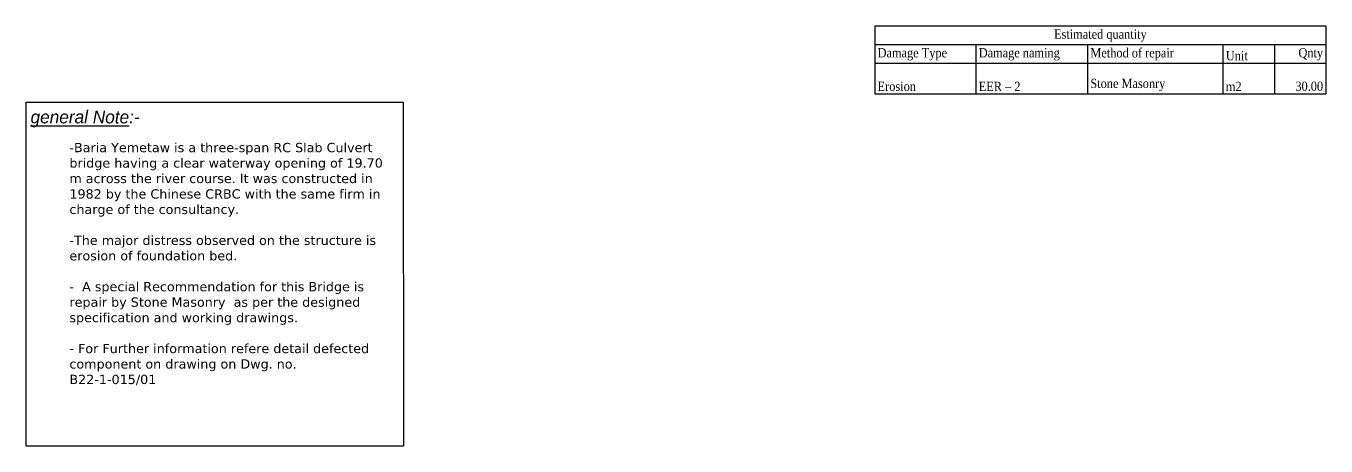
# Model space of a CAD drawing. Header units: inches. Extents: x 27 to 160, y 4 to 61.
# Drawn here: x 135.18 to 160.42, y 16.95 to 25.1 of the extents above; entities that cross this region are included whole.
import ezdxf

# ---------------------------------------------------------------- set-up
doc = ezdxf.new("R2010")
doc.units = ezdxf.units.IN
doc.header["$MEASUREMENT"] = 0
for name, color, linetype in [('Hatch', 8, 'Continuous'), ('TEXT2', 7, 'Continuous'), ('TEXTS', 7, 'Continuous')]:
    doc.layers.add(name, color=color, linetype=linetype)
doc.styles.add('BETTY', font='verdana.TTF', dxfattribs={"height": 0.18})
doc.styles.add('ROMANT', font='romant.shx')
doc.styles.get("Standard").update_dxf_attribs({"font": 'GARA.TTF'})

msp = doc.modelspace()

# ---------------------------------------------------------------- linework, layer by layer
at = {"layer": 'Hatch', "color": 1}
msp.add_lwpolyline([(135.181, 23.624), (142.504, 23.624), (142.506, 16.951), (135.181, 16.951)], close=True, dxfattribs=at)
at = {"layer": 'TEXT2'}
for p, q in [((151.657, 25.105), (153.62, 25.105)), ((151.657, 25.105), (151.657, 24.743)), ((153.62, 25.105), (155.786, 25.105)), ((155.786, 25.105), (158.416, 25.105)), ((158.416, 25.105), (159.416, 25.105)), ((159.416, 25.105), (160.416, 25.105)), ((160.416, 25.105), (160.416, 24.743)), ((151.657, 24.743), (153.62, 24.743)), ((151.657, 24.743), (151.657, 24.38)), ((153.62, 24.743), (155.786, 24.743)), ((153.62, 24.743), (153.62, 24.38)), ((155.786, 24.743), (158.416, 24.743)), ((155.786, 24.743), (155.786, 24.38)), ((158.416, 24.743), (159.416, 24.743)), ((158.416, 24.743), (158.416, 24.38)), ((159.416, 24.743), (160.416, 24.743)), ((159.416, 24.743), (159.416, 24.38)), ((160.416, 24.743), (160.416, 24.38)), ((151.657, 24.38), (153.62, 24.38)), ((151.657, 24.38), (151.657, 23.785)), ((153.62, 24.38), (155.786, 24.38)), ((153.62, 24.38), (153.62, 23.785)), ((155.786, 24.38), (158.416, 24.38)), ((155.786, 24.38), (155.786, 23.785)), ((158.416, 24.38), (159.416, 24.38)), ((158.416, 24.38), (158.416, 23.785)), ((159.416, 24.38), (160.416, 24.38)), ((159.416, 24.38), (159.416, 23.785)), ((160.416, 24.38), (160.416, 23.785)), ((151.657, 23.785), (153.62, 23.785)), ((153.62, 23.785), (155.786, 23.785)), ((155.786, 23.785), (158.416, 23.785)), ((158.416, 23.785), (159.416, 23.785)), ((159.416, 23.785), (160.416, 23.785))]:
    msp.add_line(p, q, dxfattribs=at)

# ---------------------------------------------------------------- texts
at = {"layer": 'TEXT2', "char_height": 0.18}
for s, insert, width, attachment_point in [('Estimated quantity', (156.036, 24.798), 8.64815, 8), ('Damage Type', (151.712, 24.436), 1.85185, 7), ('Damage naming', (153.675, 24.436), 2.05556, 7), ('Method of repair', (155.842, 24.436), 2.51852, 7), ('Unit', (158.472, 24.436), 0.88889, 7), ('Qnty', (160.36, 24.436), 0.88889, 9), ('Erosion', (151.712, 23.841), 1.85185, 7), ('EER – 2', (153.675, 23.841), 2.05556, 7), ('Stone Masonry ', (155.842, 23.841), 2.51852, 7), ('m2', (158.472, 23.841), 0.88889, 7), ('30.00', (160.36, 23.841), 0.88889, 9)]:
    msp.add_mtext(s, dxfattribs=dict(at, insert=insert, width=width, attachment_point=attachment_point))
at = {"layer": 'TEXT2', "insert": (136.023, 22.835), "char_height": 0.18, "width": 6.06611, "attachment_point": 1, "style": 'BETTY'}
msp.add_mtext('-Baria Yemetaw is a three-span RC Slab Culvert bridge having a clear waterway opening of 19.70 m across the river course. It was constructed in 1982 by the Chinese CRBC with the same firm in charge of the consultancy.  \\P\\P-The major distress observed on the structure is erosion of foundation bed.\\P\\P-  A special Recommendation for this Bridge is repair by Stone Masonry  as per the designed specification and working drawings.\\P\\P- For Further information refere detail defected component on drawing on Dwg. no. B22-1-015/01', dxfattribs=at)
at = {"layer": 'TEXTS', "insert": (135.269, 23.464), "char_height": 0.25, "width": 7.90321, "attachment_point": 1, "style": 'ROMANT'}
msp.add_mtext('{\\fAlgerian|b0|i1|c0|p82;\\Lgeneral Note\\l:-}', dxfattribs=at)

doc.saveas('drawing.dxf')
